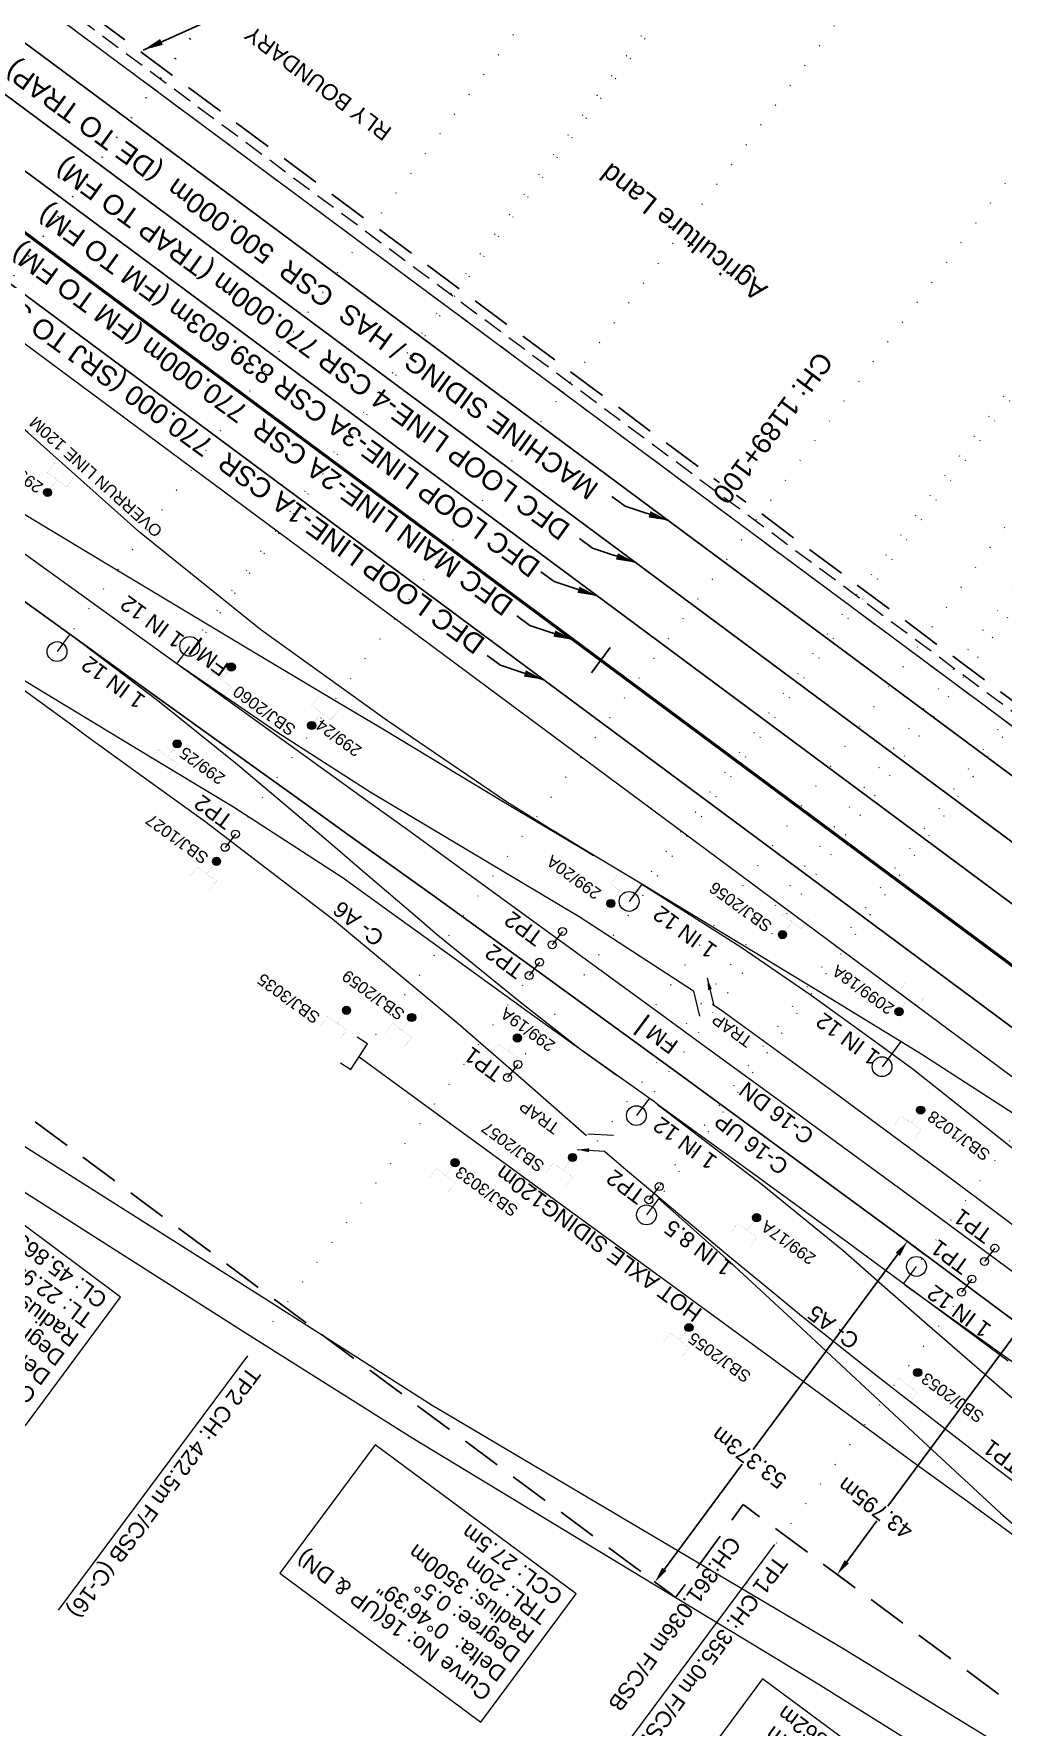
# Model space of a CAD drawing. Header units: metres. Extents: x 643874 to 646664, y 3378445 to 3380508.
# Drawn here: x 645065.1 to 645187.2, y 3379465.1 to 3379678.3 of the extents above; entities that cross this region are included whole.
import ezdxf
from ezdxf.enums import TextEntityAlignment as Align

# ---------------------------------------------------------------- set-up
doc = ezdxf.new("R2010")
doc.units = ezdxf.units.M
doc.header["$MEASUREMENT"] = 0
doc.header["$PDMODE"] = 35
doc.header["$PDSIZE"] = 1
for name, pattern in [('ACAD_ISO07W100', [3, 0, -3]), ('CENTER', [2, 1.25, -0.25, 0.25, -0.25]), ('DASHED', [0.75, 0.5, -0.25]), ('DASHED2', [0.375, 0.25, -0.125])]:
    doc.linetypes.add(name, pattern=pattern)
doc.layers.get('Defpoints').update_dxf_attribs({"color": 5, "lineweight": 0})
for name, color, linetype, lineweight in [('BRIDGE DETAILS PLAN', 7, 'Continuous', 0), ('C-ALIG-LABL-DG', 1, 'Continuous', 25), ('DFCC BOUNDARY', 6, 'CENTER', 0), ('DOTED LINE', 7, 'ACAD_ISO07W100', 18), ('Exg track', 7, 'Continuous', 0), ('EXG. TP1-2', 7, 'Continuous', 13), ('Existing IR Track', 143, 'Continuous', 0), ('Existing Railway Boundary', 36, 'CENTER', 0), ('NEW DFCC MAIN LINE - SHAMBHU - 05.03.2020$0$Proposed Alignment', 7, 'Continuous', 0), ('OHE MAST', 7, 'Continuous', 0), ('Pavers', 7, 'Continuous', 0), ('Proposed Curve_Details', 10, 'Continuous', 0), ('PROPOSED DFCC TRACK', 1, 'Continuous', 0), ("SARAI BANJARA STN SRJ's", 251, 'Continuous', 0), ('Side Details', 7, 'Continuous', 13), ('Subroad Edge', 34, 'Continuous', 0)]:
    doc.layers.add(name, color=color, linetype=linetype, lineweight=lineweight)
doc.layers.add('Dimension', color=10, linetype='Continuous')
doc.layers.add("SARAI BANJARA STN. SRJ's", color=10, linetype='Continuous')
doc.styles.add('ARIAL', font='arial.ttf')
doc.styles.get("Standard").update_dxf_attribs({"font": 'arial.ttf'})
doc.styles.add('Style-Arial', font='arial.ttf')
doc.linetypes.add('F-LINE', pattern='A,0.6,["X",Standard,S=0.3,R=0,X=0,Y=-0.15],0.1', length=0.7)
doc.dimstyles.new('DIM', dxfattribs={"dimtxt": 2.5, "dimasz": 2.5, "dimexe": 0.18, "dimexo": 0.0625, "dimgap": 0.09, "dimtad": 0, "dimtih": 1, "dimtoh": 1, "dimdec": 3, "dimzin": 0, "dimdsep": 46, "dimtxsty": 'Standard', "dimcen": 0.09, "dimaunit": 1, "dimadec": 3, "dimazin": 0, "dimtfac": 1, "dimtdec": 3, "dimtofl": 0, "dimtmove": 0, "dimatfit": 3, "dimfxl": 1, "dimtolj": 1, "dimtzin": 0, "dimarcsym": 0})
doc.dimstyles.new('ISO-25', dxfattribs={"dimtxt": 2.5, "dimasz": 2.5, "dimexe": 1.25, "dimexo": 0.625, "dimtad": 1, "dimdec": 3, "dimtxsty": 'Standard', "dimcen": 2.5, "dimadec": 0, "dimazin": 0, "dimtfac": 1, "dimtdec": 3, "dimtmove": 0, "dimatfit": 3, "dimfxl": 1, "dimarcsym": 0})
doc.dimstyles.get("Standard").update_dxf_attribs({"dimtxt": 2.5, "dimasz": 2.5, "dimexe": 0.18, "dimexo": 0.0625, "dimgap": 0.09, "dimtad": 0, "dimtih": 1, "dimtoh": 1, "dimdec": 3, "dimzin": 0, "dimdsep": 46, "dimtxsty": 'ARIAL', "dimcen": 0.09, "dimadec": 0, "dimazin": 0, "dimtfac": 1, "dimtdec": 3, "dimtofl": 0, "dimtmove": 0, "dimatfit": 3, "dimfxl": 1, "dimtolj": 1, "dimtzin": 0, "dimarcsym": 0})

# ---------------------------------------------------------------- blocks, each defined once
blk = doc.blocks.new('OHE MAST')
h = blk.add_hatch(color=256)
edge = h.paths.add_edge_path()
edge.add_arc((0, 0), 0.514, 0, 360)
at = {"const_width": 0.01, "flags": 128}
for points in [[(1.5, 3.5), (1.5, 2), (-1.5, 2), (-1.5, 3.5)], [(0, 2), (0, 0)]]:
    blk.add_lwpolyline(points, dxfattribs=at)
blk.add_circle((0, 0), 0.514)
blk = doc.blocks.new('*D66')
at = {"layer": 'Defpoints', "color": 0, "lineweight": 13, "transparency": 16777216}
for p in [(645175.17, 3379526.28), (645177.41, 3379524.62), (645145.61, 3379481.76)]:
    blk.add_point(p, dxfattribs=at)
at = {"layer": 'Dimension', "color": 0, "lineweight": -2, "transparency": 16777216}
for p, q in [((645177.31, 3379524.69), (645175.07, 3379526.35)), ((645173.98, 3379524.67), (645155.75, 3379500.1)), ((645144.56, 3379485.02), (645154.38, 3379498.26)), ((645145.5, 3379481.83), (645143.27, 3379483.49))]:
    blk.add_line(p, q, dxfattribs=at)
at = {"layer": 'Dimension', "color": 0, "lineweight": 13, "transparency": 16777216}
for points in [[(645173.71, 3379524.87), (645174.25, 3379524.47), (645175.17, 3379526.28)], [(645144.29, 3379485.22), (645144.83, 3379484.82), (645143.37, 3379483.41)]]:
    blk.add_solid(points, dxfattribs=at)
at = {"layer": 'Dimension', "color": 0, "lineweight": 0, "transparency": 16777216, "insert": (645155.23, 3379499.06), "char_height": 2, "attachment_point": 5, "rotation": 143, "style": 'Style-Arial'}
blk.add_mtext('\\A1;53.373m', dxfattribs=at)
blk = doc.blocks.new('TerminatorOpen_0.5')
at = {"color": 0, "linetype": 'ByBlock', "lineweight": -2}
for q in [(-1, 0.25), (-1, 0), (-1, -0.25)]:
    blk.add_line((0, 0), q, dxfattribs=at)
blk = doc.blocks.new('*D143')
at = {"layer": 'Defpoints', "color": 0, "lineweight": 13, "transparency": 16777216}
for p in [(645192.43, 3379519.54), (645194.3, 3379518.15), (645168.2, 3379482.98)]:
    blk.add_point(p, dxfattribs=at)
at = {"layer": 'Dimension', "color": 0, "lineweight": -2, "transparency": 16777216}
for p, q in [((645194.2, 3379518.22), (645192.33, 3379519.61)), ((645191.24, 3379517.93), (645172.71, 3379492.95)), ((645167.53, 3379485.97), (645171.34, 3379491.11)), ((645168.1, 3379483.05), (645166.24, 3379484.44))]:
    blk.add_line(p, q, dxfattribs=at)
at = {"layer": 'Dimension', "color": 0, "lineweight": 13, "transparency": 16777216}
for points in [[(645190.97, 3379518.13), (645191.51, 3379517.73), (645192.43, 3379519.54)], [(645167.26, 3379486.17), (645167.8, 3379485.77), (645166.34, 3379484.36)]]:
    blk.add_solid(points, dxfattribs=at)
at = {"layer": 'Dimension', "color": 0, "lineweight": 0, "transparency": 16777216, "insert": (645171.14, 3379492.7), "char_height": 2, "attachment_point": 5, "rotation": 143, "style": 'Style-Arial'}
blk.add_mtext('\\A1;43.795m', dxfattribs=at)
blk = doc.blocks.new('Tick Hor')
blk.add_lwpolyline([(-19.7, 0), (19.7, 0)])
blk = doc.blocks.new('TRAP')
at = {"color": 7, "linetype": 'Continuous', "lineweight": 20, "flags": 128}
blk.add_lwpolyline([(1494669.29, -3098485.81), (1494671.75, -3098487.9)], dxfattribs=at)
at = {"layer": 'Pavers', "color": 7, "lineweight": 20}
blk.add_leader([(1494669.67, -3098483.44), (1494672.29, -3098485.66)], dimstyle='DIM', override={"dimasz": 1.5, "dimgap": 0.09, "dimtad": 0}, dxfattribs=at)

msp = doc.modelspace()

# ---------------------------------------------------------------- linework, layer by layer
at = {"layer": 'DOTED LINE', "lineweight": 13}
for p, q in [((645123.5537, 3379730.0922), (645047.662, 3379627.7676)), ((645123.7795, 3379729.9248), (645054.9127, 3379637.4807)), ((645149.5047, 3379710.6257), (645069.6675, 3379602.7332)), ((645160.0732, 3379703.0181), (645083.2149, 3379598.9853)), ((645160.5637, 3379702.6546), (645085.486, 3379601.2216)), ((645198.5612, 3379674.4848), (645106.1119, 3379549.5485)), ((645211.3158, 3379665.0291), (645141.7376, 3379571.2744)), ((645141.6876, 3379553.5609), (645218.4044, 3379658.5527))]:
    msp.add_line(p, q, dxfattribs=at)
at = {"layer": 'DOTED LINE', "linetype": 'ACAD_ISO07W100', "lineweight": 18}
for p, q in [((645123.5537, 3379730.0922), (645047.662, 3379627.7676)), ((645175.2052, 3379691.7999), (645089.8727, 3379576.7464)), ((645212.0473, 3379664.4867), (645125.466, 3379547.7493)), ((645230.8934, 3379650.5151), (645143.2668, 3379532.3684))]:
    msp.add_line(p, q, dxfattribs=at)
at = {"layer": 'DOTED LINE', "lineweight": 18}
for p, q in [((645225.7926, 3379657.706), (645135.8936, 3379538.6078)), ((645226.6973, 3379657.0329), (645142.6561, 3379544.3088)), ((645233.5163, 3379651.9593), (645143.9303, 3379531.8127)), ((645258.2202, 3379633.579), (645174.6936, 3379520.9604))]:
    msp.add_line(p, q, dxfattribs=at)
at = {"layer": 'DOTED LINE', "lineweight": 13}
for points in [[(645128.5347, 3379561.0401), (645092.0659, 3379511.9097)], [(645182.8061, 3379520.6142), (645150.0573, 3379476.7879)]]:
    msp.add_lwpolyline(points, dxfattribs=at)
at = {"layer": 'Exg track', "const_width": 0.3, "flags": 128}
for points in [[(645086.2668, 3379602.2697), (645084.7051, 3379600.1736)], [(645142.6207, 3379554.8133), (645140.7545, 3379552.3085)]]:
    msp.add_lwpolyline(points, dxfattribs=at)
at = {"layer": 'EXG. TP1-2', "linetype": 'Continuous', "lineweight": 13}
for p, q in [((645090.5246, 3379577.5829), (645089.2208, 3379575.9098)), ((645131.7239, 3379565.3186), (645130.4201, 3379563.6455)), ((645128.8421, 3379561.4345), (645127.5383, 3379559.7614)), ((645126.1179, 3379548.5859), (645124.8141, 3379546.9128)), ((645143.9187, 3379533.2049), (645142.6149, 3379531.5319)), ((645186.1903, 3379525.4458), (645184.8865, 3379523.7727)), ((645183.3085, 3379521.5617), (645182.0047, 3379519.8886))]:
    msp.add_line(p, q, dxfattribs=at)
for centre in [(645090.5246, 3379577.5829), (645089.2208, 3379575.9098), (645131.7239, 3379565.3186), (645130.4201, 3379563.6455), (645127.5383, 3379559.7614), (645128.8421, 3379561.4345), (645124.8141, 3379546.9128), (645126.1179, 3379548.5859), (645143.9187, 3379533.2049), (645142.6149, 3379531.5319), (645186.1903, 3379525.4458), (645184.8865, 3379523.7727), (645183.3085, 3379521.5617), (645182.0047, 3379519.8886)]:
    msp.add_circle(centre, 0.5, dxfattribs=at)
at = {"layer": 'Existing IR Track', "color": 0, "lineweight": 20}
msp.add_line((645174.3435, 3379551.4546), (645171.9842, 3379548.2916), dxfattribs=at)
at = {"layer": 'Existing IR Track', "color": 0, "lineweight": 20, "flags": 128}
for points in [[(644993.1264, 3379647.6283), (645008.6921, 3379636.1834), (645024.5992, 3379624.5116), (645040.5985, 3379612.7664), (645051.5902, 3379604.682), (645056.5936, 3379601.0121), (645056.8547, 3379600.827), (645065.9288, 3379594.236), (645069.7377, 3379591.4521), (645071.7624, 3379589.9536), (645077.7004, 3379585.6678), (645086.6527, 3379579.1981), (645102.7684, 3379566.9277), (645118.6029, 3379553.7191), (645126.1669, 3379547.1396)], [(645135.6284, 3379574.8238), (645124.6768, 3379581.6439), (645109.6629, 3379591.8222), (645093.7303, 3379603.2831), (645078.4399, 3379615.5838), (645064.3926, 3379628.0809), (645063.356, 3379629.019), (645055.8927, 3379636.474)], [(645276.0729, 3379457.3456), (645259.2161, 3379469.905), (645242.1859, 3379482.5771), (645225.8403, 3379494.7122), (645210.2246, 3379506.4111), (645193.5179, 3379518.7265), (645177.9655, 3379530.1923), (645162.6466, 3379541.3767), (645149.0777, 3379551.2539), (645144.6733, 3379554.4689), (645131.6326, 3379563.9879), (645118.4271, 3379573.5935), (645112.4825, 3379577.8856), (645106.8962, 3379581.8944), (645095.7432, 3379589.9487), (645083.1527, 3379599.0279), (645072.9111, 3379606.3856), (645053.8595, 3379620.0981)], [(645059.9744, 3379620.2725), (645064.9142, 3379617.2694), (645074.9562, 3379611.2191), (645092.3978, 3379600.79), (645103.1954, 3379594.3328), (645109.0767, 3379590.8399), (645124.5734, 3379581.4554), (645134.1339, 3379575.8074)], [(645051.5902, 3379604.682), (645058.13, 3379600.4262), (645066.4966, 3379595.3689), (645078.9933, 3379587.7895), (645090.2849, 3379580.9894), (645104.1014, 3379572.063), (645109.2957, 3379568.3127), (645115.3111, 3379563.9793), (645127.3742, 3379555.2259), (645138.6042, 3379547.1817)], [(645187.8691, 3379511.1998), (645179.4235, 3379517.4672), (645170.3233, 3379524.188), (645167.7771, 3379526.0685), (645157.2409, 3379533.7245), (645157.2191, 3379533.7473), (645143.7021, 3379543.5304), (645143.356, 3379543.809), (645133.8423, 3379550.5927), (645127.5705, 3379555.4737), (645126.1721, 3379556.5656), (645115.9839, 3379564.8722), (645113.5063, 3379567.0131), (645105.5205, 3379573.8014), (645103.6242, 3379575.4265), (645098.0077, 3379580.2241), (645090.5228, 3379586.5266), (645080.9295, 3379594.2339), (645069.667, 3379602.7326)], [(645148.2423, 3379557.7912), (645133.8448, 3379567.1631), (645119.6543, 3379575.5785), (645107.4974, 3379582.8496), (645095.8772, 3379590.313), (645083.1527, 3379599.0279)], [(645410.9714, 3379378.2552), (645378.7924, 3379402.1808), (645346.2268, 3379426.3814), (645329.606, 3379438.7007), (645297.3167, 3379462.622), (645280.3899, 3379475.1251), (645271.6639, 3379481.6909), (645257.8621, 3379491.888), (645240.2623, 3379504.9717), (645221.6204, 3379518.9284), (645206.9825, 3379529.6928), (645202.839, 3379532.729), (645195.3921, 3379537.9337), (645177.0138, 3379549.827), (645163.4744, 3379558.0795), (645154.4054, 3379563.6113), (645141.7376, 3379571.2744), (645134.1416, 3379575.807), (645130.6123, 3379577.9835)], [(645402.9346, 3379368.9541), (645386.3783, 3379381.2316), (645371.1837, 3379392.5445), (645357.1101, 3379403.0069), (645342.8926, 3379413.5423), (645327.4995, 3379424.9542), (645312.8706, 3379435.7977), (645295.9274, 3379448.4032), (645279.0288, 3379460.913), (645261.5522, 3379473.9399), (645245.8914, 3379485.6238), (645244.7456, 3379486.4783), (645234.221, 3379494.3114), (645229.0702, 3379498.1379), (645228.9238, 3379498.24), (645224.082, 3379501.8263), (645212.9414, 3379510.1015), (645196.3757, 3379522.4195), (645180.8936, 3379534.0033), (645165.7638, 3379545.1869), (645151.9046, 3379555.2497), (645150.6381, 3379556.1316)], [(645103.7572, 3379548.7906), (645105.0669, 3379547.9398), (645107.157, 3379551.1572), (645105.8473, 3379552.008)], [(645106.1119, 3379549.5485), (645116.1031, 3379542.2479), (645131.6397, 3379530.9186), (645148.1002, 3379518.9121), (645162.6901, 3379508.2347), (645176.0012, 3379498.4576), (645182.7807, 3379493.5283), (645185.9768, 3379491.1944), (645193.634, 3379485.6274), (645203.0107, 3379478.7627), (645206.2634, 3379476.3602), (645222.185, 3379464.7378), (645238.7161, 3379452.682), (645254.3131, 3379441.3748), (645269.7781, 3379430.0229), (645285.3601, 3379418.5748)], [(645126.1669, 3379547.1396), (645134.7539, 3379539.6393)], [(645143.6957, 3379543.5333), (645156.8776, 3379533.4786), (645167.0268, 3379525.1858), (645171.9943, 3379520.8358), (645177.0284, 3379516.4322), (645189.9327, 3379505.2389), (645203.3892, 3379493.7128), (645215.8887, 3379482.9961), (645230.8094, 3379470.1947), (645245.2595, 3379457.7786), (645256.8808, 3379447.7407), (645268.1683, 3379438.4733), (645280.2133, 3379429.2153)], [(645137.0115, 3379537.6637), (645139.3981, 3379535.6166), (645152.5627, 3379524.5635), (645158.3791, 3379519.7718), (645161.8562, 3379516.9231), (645171.3993, 3379509.3393), (645184.9822, 3379498.7965), (645198.7359, 3379488.4018), (645212.2845, 3379478.6179), (645227.8465, 3379467.3335), (645243.6761, 3379455.9094)], [(645143.8368, 3379531.6871), (645152.3237, 3379524.1738), (645161.1747, 3379516.0116), (645166.1971, 3379511.312), (645177.76, 3379500.5642), (645186.8947, 3379492.0927), (645193.9049, 3379485.993), (645203.0107, 3379478.7627)], [(645174.8734, 3379520.8276), (645191.5984, 3379508.8542), (645205.0704, 3379500.0217), (645215.8639, 3379493.2787), (645221.4782, 3379489.8133), (645226.8267, 3379486.4711), (645252.5715, 3379468.8738)]]:
    msp.add_lwpolyline(points, dxfattribs=at)
at = {"layer": 'Existing IR Track', "color": 7, "lineweight": 25, "flags": 128}
msp.add_lwpolyline([(645273.0778, 3379453.5948), (645256.4044, 3379466.0232), (645239.2802, 3379478.7592), (645238.5814, 3379479.2301), (645227.5474, 3379487.3852), (645222.7556, 3379490.9494), (645222.5458, 3379491.0946), (645217.3803, 3379494.9252), (645207.2705, 3379502.473), (645190.611, 3379514.8247), (645175.0013, 3379526.4038), (645146.1533, 3379547.5515), (645128.7706, 3379560.1776), (645115.5406, 3379569.7597), (645104.6955, 3379577.5385), (645099.2113, 3379581.4716), (645090.913, 3379587.4413), (645081.0438, 3379594.5181), (645069.667, 3379602.7326), (645050.9041, 3379616.2713)], dxfattribs=at)
at = {"layer": 'Existing IR Track', "color": 0, "lineweight": 20, "flags": 128}
msp.add_lwpolyline([(645141.7376, 3379571.2744), (645154.2198, 3379563.3247), (645163.0476, 3379557.3174), (645171.5441, 3379551.1841), (645175.8895, 3379547.9839), (645192.86, 3379534.5229), (645210.3286, 3379517.9481, 0.01870825), (645227.4332, 3379499.3441)], format="xyb", dxfattribs=at)
at = {"layer": 'Existing IR Track', "color": 0, "lineweight": 20}
msp.add_circle((645171.9842, 3379548.2916), 1.2487, dxfattribs=at)
at = {"layer": 'Existing Railway Boundary', "color": 32, "linetype": 'DASHED2', "lineweight": 25, "ltscale": 20, "flags": 128}
for points in [[(644232.5396, 3380177.8416), (644249.4258, 3380165.3983), (644621.007, 3379887.6965), (644676.9944, 3379845.4482), (644702.8645, 3379825.9912), (644738.6024, 3379799.4801), (644742.2817, 3379796.7418), (644771.2557, 3379773.8192), (644804.6479, 3379750.2058), (644834.554, 3379728.6172), (644848.5372, 3379718.5093), (644863.2911, 3379707.9396), (644878.1999, 3379697.2589), (644893.8111, 3379686.127), (644909.381, 3379675.0245), (644918.4816, 3379668.5863), (644935.1691, 3379656.7791), (644907.7997, 3379620.3367), (644936.8456, 3379598.666), (644961.4527, 3379618.4234), (645145.9779, 3379481.4776), (645154.4712, 3379493.1591), (645276.7247, 3379402.534), (645271.4125, 3379395.0606), (645469.1907, 3379254.0062), (645478.6859, 3379267.1096), (645498.5589, 3379252.3702), (645510.5872, 3379243.9988), (645510.5872, 3379243.9988), (645531.3517, 3379228.922), (645544.8911, 3379218.91), (645549.0311, 3379215.8257)], [(645347.3898, 3379476.1361), (644839.4951, 3379853.9143)]]:
    msp.add_lwpolyline(points, dxfattribs=at)
at = {"layer": 'NEW DFCC MAIN LINE - SHAMBHU - 05.03.2020$0$Proposed Alignment', "color": 1, "linetype": 'F-LINE', "lineweight": 18, "ltscale": 5, "flags": 128}
msp.add_lwpolyline([(645772.0419, 3379113.9542), (645582.3419, 3379254.7025), (645570.0522, 3379263.8208), (644977.1184, 3379703.7491)], dxfattribs=at)
at = {"layer": 'Proposed Curve_Details', "color": 0}
for points in [[(645076.0545, 3379519.2919), (645058.8527, 3379532.0548), (645046.8626, 3379515.8945), (645064.0643, 3379503.1316)], [(645133.434, 3379481.9078), (645108.1068, 3379500.6994), (645096.1166, 3379484.539), (645121.4438, 3379465.7475)], [(645174.134, 3379458.4746), (645156.9323, 3379471.2374), (645144.9421, 3379455.0771), (645162.1439, 3379442.3142)]]:
    msp.add_lwpolyline(points, close=True, dxfattribs=at)
at = {"layer": "SARAI BANJARA STN SRJ's", "color": 7, "lineweight": 20}
for p, q in [((645069.6675, 3379602.7332), (645068.0466, 3379600.5576)), ((645083.1527, 3379599.0279), (645084.7664, 3379601.2089)), ((645141.7376, 3379571.2744), (645140.1167, 3379569.0989)), ((645142.6561, 3379544.3088), (645141.0352, 3379542.1333)), ((645143.9303, 3379531.8127), (645142.3094, 3379529.6372)), ((645174.7007, 3379520.97), (645176.3216, 3379523.1455))]:
    msp.add_line(p, q, dxfattribs=at)
at = {"layer": "SARAI BANJARA STN SRJ's", "color": 0, "lineweight": 20, "flags": 128}
for points in [[(645068.2231, 3379479.871), (645092.0659, 3379511.9097)], [(645134.6262, 3379456.0864), (645158.469, 3379488.1252)]]:
    msp.add_lwpolyline(points, dxfattribs=at)
at = {"layer": "SARAI BANJARA STN SRJ's", "color": 7}
for centre in [(645068.0466, 3379600.5576), (645084.7664, 3379601.2089), (645140.1167, 3379569.0989), (645141.0352, 3379542.1333), (645142.3094, 3379529.6372), (645176.3216, 3379523.1455)]:
    msp.add_circle(centre, 1.2487, dxfattribs=at)
at = {"layer": "SARAI BANJARA STN. SRJ's", "color": 1, "lineweight": 25, "flags": 128}
for points in [[(645628.4808, 3379242.2604), (644502.6124, 3380077.6005)], [(645585.3212, 3379258.7179), (645573.0315, 3379267.8363), (644749.7565, 3379878.6666)], [(645220.7784, 3379560.8811), (644826.7042, 3379853.2652)]]:
    msp.add_lwpolyline(points, dxfattribs=at)
msp.add_lwpolyline([(645419.9177, 3379404.7833, 0.00062224), (645418.2202, 3379406.046), (644568.9749, 3380036.1454)], format="xyb", dxfattribs=at)
at = {"layer": "SARAI BANJARA STN. SRJ's", "color": 1, "lineweight": 50, "flags": 128}
msp.add_lwpolyline([(646418.7438, 3378626.0243), (645924.3649, 3379013.0522), (645920.4277, 3379016.1342), (645916.4899, 3379019.2154), (645912.5508, 3379022.2949), (645908.6098, 3379025.372), (645904.6663, 3379028.4458), (645900.7195, 3379031.5155), (645896.7689, 3379034.5802), (645892.8138, 3379037.6392, 0.00313394), (645862.9044, 3379060.4363), (645858.9065, 3379063.4391), (645854.9042, 3379066.436), (645850.8982, 3379069.428), (645846.889, 3379072.4158), (645842.8774, 3379075.4002), (645838.8639, 3379078.3821), (645834.8492, 3379081.3623), (645830.8338, 3379084.3418), (644638.4218, 3379969.054)], format="xyb", dxfattribs=at)
at = {"layer": 'Subroad Edge', "linetype": 'Continuous', "lineweight": 13, "flags": 128}
for points in [[(644973.7867, 3379718.3538), (644968.0681, 3379711.14), (644956.2847, 3379694.987), (644949.3001, 3379685.7249), (644936.0289, 3379666.3783), (644931.6861, 3379655.3633), (644930.6869, 3379645.2548), (644933.0019, 3379636.3021), (644939.4618, 3379627.4025), (644945.3566, 3379621.1864), (644957.0411, 3379609.6783), (644957.0389, 3379609.6687), (644962.6735, 3379603.3152), (644975.4272, 3379591.5638), (645012.7093, 3379565.8993), (645050.1968, 3379541.2163), (645092.0166, 3379514.6565), (645112.862, 3379501.5224), (645163.9358, 3379470.6079), (645183.4938, 3379458.4)], [(645219.8204, 3379452.2963), (645194.6768, 3379455.7097), (645186.9342, 3379462.8357), (645167.1545, 3379474.9661), (645115.3195, 3379505.6561), (645094.6533, 3379518.831), (645052.2772, 3379545.5937), (645015.4299, 3379569.7437), (644978.1435, 3379595.4026), (644966.2539, 3379606.5434), (644963.6579, 3379613.6359), (644963.6302, 3379619.5949), (644966.8386, 3379627.9498), (644982.7032, 3379649.7985), (645002.5074, 3379674.5203)]]:
    msp.add_lwpolyline(points, dxfattribs=at)

# ---------------------------------------------------------------- block references
at = {"layer": 'C-ALIG-LABL-DG', "color": 1, "linetype": 'Continuous', "lineweight": 25, "xscale": 0.1, "yscale": 0.1, "zscale": 0.1, "rotation": 233.4263657869589}
msp.add_blockref('Tick Hor', (645136.5395, 3379599.4747, 0.1), dxfattribs=at)
at = {"layer": 'OHE MAST', "lineweight": 13}
for p, rotation in [((645066.855, 3379620.594), 323.3908318566117), ((645090.001, 3379598.617), 143.3908318566117), ((645100.128, 3379591.25), 323.3908318566117), ((645083.184, 3379588.945), 143.3908318566117), ((645088.133, 3379574.156), 143.3908318566117), ((645137.823, 3379568.837), 323.3908318566117), ((645159.435, 3379564.924), 323.3908318566117), ((645174.121, 3379555.222), 323.3908318566117), ((645104.524, 3379555.389), 143.3908318566117), ((645112.734, 3379554.483), 143.3908318566117), ((645126.047, 3379551.908), 143.3908318566117), ((645176.846, 3379542.826), 143.3908318566117), ((645118.194, 3379536.215), 143.3908318566117), ((645132.992, 3379536.857), 143.3908318566117), ((645156.177, 3379529.296), 143.3908318566117), ((645147.658, 3379515.449), 143.3908318566117), ((645176.463, 3379509.794), 143.3908318566117)]:
    msp.add_blockref('OHE MAST', p, dxfattribs=dict(at, rotation=rotation))
at = {"layer": 'Pavers', "color": 1, "rotation": 323.4263658210769}
msp.add_blockref('TRAP', (1291041.0951, 6758532.9354), dxfattribs=at)
at = {"layer": 'Pavers', "color": 1, "xscale": -1, "rotation": 136.6281744563356}
msp.add_blockref('TRAP', (-2569182.384, 2153646.3812), dxfattribs=at)

# ---------------------------------------------------------------- texts
at = {"layer": 'BRIDGE DETAILS PLAN', "style": 'ARIAL'}
msp.add_text('CH:361.036m F/CSB', height=2, rotation=234.16407, dxfattribs=at).set_placement((645152.7373, 3379489.3394))
at = {"layer": 'DFCC BOUNDARY', "linetype": 'Continuous', "ltscale": 5}
msp.add_text('RLY BOUNDARY', height=2, rotation=143.4264, dxfattribs=at).set_placement((645092.0714, 3379678.6724), align=Align.MIDDLE_RIGHT)
at = {"layer": 'EXG. TP1-2', "lineweight": 13, "style": 'ARIAL'}
for s, p in [('TP2', (645090.4181, 3379579.6413)), ('TP2', (645129.5006, 3379564.9528)), ('TP2', (645127.0667, 3379560.8309)), ('TP1', (645124.4152, 3379547.8758)), ('TP2', (645142.3479, 3379532.4406)), ('TP1', (645186.0838, 3379527.5042)), ('TP1', (645183.202, 3379523.6201)), ('TP1', (645189.8113, 3379498.454))]:
    msp.add_text(s, height=2, rotation=143.603357, dxfattribs=at).set_placement(p)
at = {"layer": 'Existing IR Track', "color": 0, "lineweight": 20, "style": 'ARIAL'}
msp.add_text('1 IN 12', height=2, rotation=143.603357, dxfattribs=at).set_placement((645171.8834, 3379549.8797))
at = {"layer": 'OHE MAST', "style": 'ARIAL'}
for s, p in [('299/26', (645061.2524, 3379625.3454)), ('SBJ/2060', (645090.9277, 3379596.3866)), ('299/24', (645101.3804, 3379592.1751)), ('299/25', (645084.1795, 3379588.6625)), ('SBJ/1027', (645079.9277, 3379580.24)), ('299/20A', (645130.4237, 3379575.0261)), ('SBJ/2056', (645150.922, 3379571.6729)), ('SBJ/2059', (645104.6585, 3379560.5767)), ('2099/18A', (645166.4008, 3379561.2132)), ('SBJ/3035', (645093.989, 3379560.1403)), ('299/19A', (645124.6296, 3379555.8548)), ('SBJ/2057', (645122.2423, 3379541.456)), ('SBJ/1028', (645178.4146, 3379542.869)), ('SBJ/3033', (645118.9301, 3379535.8494)), ('299/17A', (645157.4527, 3379529.0419)), ('SBJ/2055', (645148.263, 3379514.9408)), ('SBJ/2053', (645177.6324, 3379509.8754))]:
    msp.add_text(s, height=1.5, rotation=144, dxfattribs=at).set_placement(p, align=Align.RIGHT)
for p in [(645155.795, 3379551.8325, 266.68), (645131.5162, 3379540.9011, 473.451)]:
    msp.add_text('TRAP ', height=1.5, rotation=144, dxfattribs=at).set_placement(p)
at = {"layer": 'Proposed Curve_Details', "color": 18, "true_color": 0x000000, "style": 'Style-Arial'}
for s, rotation, p in [('C- A6', 141.341554, (645109.4278, 3379564.8392)), ('C-16 DN', 142.561866, (645163.6018, 3379539.928)), ('C-16 UP', 142.561866, (645160.38, 3379536.0931)), ('C- A5', 143.494944, (645169.3026, 3379514.1634))]:
    msp.add_text(s, height=2, rotation=rotation, dxfattribs=at).set_placement(p)
at = {"layer": 'Proposed Curve_Details', "color": 0, "lineweight": 0, "char_height": 2, "attachment_point": 7, "rotation": 143.426366, "line_spacing_factor": 0.9, "style": 'ARIAL'}
for s, insert in [('Curve No: A6\\PDelta:  4%%D46\'40"\\PDegree: 3.18%%D\\PRadius: 550m\\PTL: 22.945m \\PCL: 45.863m', (645074.5716, 3379519.3199)), ('Curve No: 16(UP & DN)\\PDelta:  0%%D46\'39"\\PDegree: 0.5%%D\\PRadius: 3500m\\PTRL: 20m \\PCCL: 27.5m', (645131.9742, 3379481.9669)), ('Curve No: A5\\PDelta:  5%%D17\'55"\\PDegree: 3.18%%D\\PRadius: 550m\\PTL: 25.449m \\PCL: 50.862m', (645172.6511, 3379458.5025))]:
    msp.add_mtext(s, dxfattribs=dict(at, insert=insert))
at = {"layer": "SARAI BANJARA STN SRJ's", "color": 7, "style": 'ARIAL'}
for s, height, rotation, p in [('OVERRUN LINE 120M', 1.5, 138.21897, (645081.4591, 3379615.9202)), ('1 IN 12', 2, 143.603357, (645084.246, 3379602.4095)), ('FM', 2, 143.603357, (645089.8504, 3379598.9021)), ('1 IN 12', 2, 143.603357, (645079.3397, 3379594.7859)), ('1 IN 12', 2, 143.603357, (645151.3635, 3379563.3553)), ('FM', 2, 143.603357, (645146.4702, 3379551.3433)), ('1 IN 12', 2, 143.603357, (645151.3757, 3379536.776)), ('HOT AXLE SIDING120m', 2, 143.889849, (645149.4724, 3379517.6274)), ('1 IN 8.5', 2, 143.603357, (645153.384, 3379523.3579)), ('1 IN 12', 2, 143.603357, (645185.8936, 3379515.6128))]:
    msp.add_text(s, height=height, rotation=rotation, dxfattribs=at).set_placement(p)
at = {"layer": "SARAI BANJARA STN SRJ's", "color": 0, "lineweight": 13, "char_height": 2, "width": 52.692121, "attachment_point": 4, "rotation": 233.426366, "line_spacing_factor": 0.648, "style": 'Style-Arial'}
for s, insert in [('\\A1;\\pxsm1;TP2 CH: 422.5m F/CSB (C-16)', (645092.7751, 3379510.2863)), ('\\A1;\\pxsm1;TP1 CH: 355.0m F/CSB (C-16)', (645159.1782, 3379486.5017))]:
    msp.add_mtext(s, dxfattribs=dict(at, insert=insert))
at = {"layer": "SARAI BANJARA STN. SRJ's", "color": 10, "linetype": 'Continuous', "lineweight": 13, "char_height": 2.5, "attachment_point": 4, "rotation": 144, "line_spacing_factor": 0.60036, "style": 'ARIAL'}
for s, insert in [('MACHINE SIDING / HAS  CSR  500.000m  (DE TO TRAP)', (645135.9504, 3379620.8225)), ('DFC LOOP LINE-4 CSR 770.000m (TRAP TO FM)', (645132.3801, 3379615.7145)), ('DFC LOOP LINE-3A CSR 839.603m (FM TO FM)', (645128.6166, 3379611.0313)), ('DFC MAIN LINE-2A CSR  {\\A1;770.000}m (FM TO FM)', (645125.2299, 3379606.1945)), ('DFC LOOP LINE-1A CSR  770.000 (SRJ TO SRJ)', (645121.6547, 3379601.3759))]:
    msp.add_mtext(s, dxfattribs=dict(at, insert=insert))
at = {"layer": 'Side Details', "style": 'ARIAL'}
msp.add_text('Agriculture Land', height=2.5, rotation=141.673657, dxfattribs=at).set_placement((645157.7215, 3379646.4397))

# ---------------------------------------------------------------- dimensions: what is measured, and where the dimension line sits
at = {"layer": 'Dimension', "color": 7, "lineweight": 0}
for base, p1, p2, picture, middle in [((645175.1715, 3379526.2779), (645145.6053, 3379481.7553), (645177.4078, 3379524.6186), '*D66', (645155.2336, 3379499.0573)), ((645192.4331, 3379519.5351), (645168.2048, 3379482.9785), (645194.3002, 3379518.1498), '*D143', (645171.1375, 3379492.6989))]:
    dim = msp.add_linear_dim(base=base, p1=p1, p2=p2, angle=53.426366, dimstyle='Standard', override={"dimtxt": 2, "dimasz": 2, "dimexe": 0.125, "dimexo": 0.125, "dimgap": 0.125, "dimtad": 1, "dimtih": 0, "dimtoh": 0, "dimzin": 3, "dimpost": 'm', "dimtxsty": 'Style-Arial', "dimsah": 1, "dimadec": 4, "dimazin": 3, "dimtmove": 2, "dimatfit": 1, "dimldrblk": 'TerminatorOpen_0.5', "dimfrac": 2, "dimtzin": 11}, dxfattribs=at)
    dim.commit()
    dim.dimension.update_dxf_attribs({"geometry": picture, "text_midpoint": middle, "dimtype": 161, "text_rotation": 143})

# ---------------------------------------------------------------- leaders
at = {"layer": 'DFCC BOUNDARY', "linetype": 'Continuous', "lineweight": 0, "ltscale": 5}
msp.add_leader([(645078.9092, 3379676.294), (645089.5812, 3379681.0589), (645091.5337, 3379679.6194)], dimstyle='ISO-25', override={"dimtxt": 3, "dimtad": 0, "dimdec": 3, "dimzin": 2, "dimtdec": 3}, dxfattribs=at)
at = {"layer": 'DFCC BOUNDARY', "color": 1, "linetype": 'Continuous', "lineweight": 0, "ltscale": 5}
for points in [[(645145.0613, 3379617.0596), (645139.6054, 3379618.868), (645137.9564, 3379620.0964)], [(645140.9615, 3379611.7587), (645135.5057, 3379613.5671), (645133.8566, 3379614.7955)], [(645136.1121, 3379607.5601), (645130.6562, 3379609.3685), (645129.0072, 3379610.5969)], [(645133.0819, 3379602.0401), (645127.6261, 3379603.8485), (645125.9771, 3379605.0769)], [(645129.3578, 3379597.0207), (645123.902, 3379598.8292), (645122.253, 3379600.0575)]]:
    msp.add_leader(points, dimstyle='ISO-25', override={"dimtxt": 3, "dimtad": 0, "dimdec": 3, "dimzin": 2, "dimtdec": 3}, dxfattribs=at)

# ---------------------------------------------------------------- next in the draw order: texts
at = {"layer": 'C-ALIG-LABL-DG', "color": 1, "linetype": 'Continuous', "lineweight": 25, "insert": (645151.4955, 3379619.6323), "char_height": 2.5, "width": 31.503939, "attachment_point": 6, "rotation": 233.426366, "style": 'ARIAL', "bg_fill": 3, "box_fill_scale": 1.028571, "bg_fill_color": 256, "bg_fill_true_color": 13158600, "bg_fill_transparency": 0}
msp.add_mtext('CH: 1189+100', dxfattribs=at)

# ---------------------------------------------------------------- next in the draw order: linework, layer by layer
at = {"layer": 'NEW DFCC MAIN LINE - SHAMBHU - 05.03.2020$0$Proposed Alignment', "color": 1, "linetype": 'F-LINE', "lineweight": 18, "ltscale": 5, "flags": 128}
msp.add_lwpolyline([(645538.0406, 3379348.8134), (645525.2234, 3379331.3307), (645520.1806, 3379334.0953), (645492.0342, 3379349.5258), (645495.6443, 3379356.1109), (645426.6384, 3379408.6197), (645412.6484, 3379416.8786), (645383.2411, 3379438.4962), (645363.556, 3379454.0287), (645363.023, 3379453.2256), (645236.8877, 3379546.812), (645240.8799, 3379552.1927), (645237.0227, 3379555.1102), (645224.9123, 3379564.0399), (644998.2415, 3379732.2187)], dxfattribs=at)
at = {"layer": 'PROPOSED DFCC TRACK', "color": 5, "linetype": 'DASHED', "lineweight": 13, "ltscale": 5}
for points in [[(645344.4938, 3379468.8412), (645246.627, 3379541.4537, -0.0679826), (645236.9494, 3379550.9148), (645229.9987, 3379559.853, 0.0679826), (645220.3211, 3379569.3141), (644830.5773, 3379858.4853)], [(645343.6, 3379467.6366), (645245.5687, 3379540.3711, -0.0679826), (645235.8911, 3379549.8322), (645228.9404, 3379558.7705, 0.0679826), (645219.2628, 3379568.2316), (644829.6835, 3379857.2806)]]:
    msp.add_lwpolyline(points, format="xyb", dxfattribs=at)

doc.saveas('drawing.dxf')
